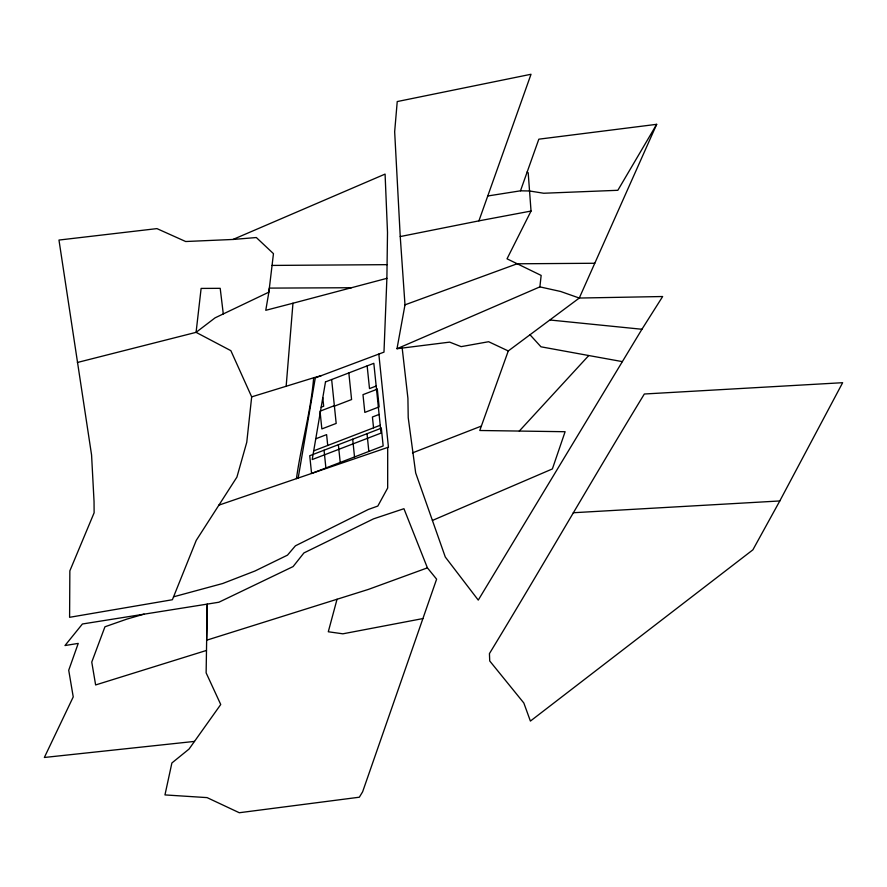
<?xml version="1.0" encoding="UTF-8"?>
<svg xmlns="http://www.w3.org/2000/svg" width="887" height="887" viewBox="0 0 887 887"><rect width="100%" height="100%" fill="white"/><g stroke="black" fill="none" stroke-linecap="round" stroke-linejoin="round"><path stroke-width="1.33" d="M387.697 447.447L387.674 488.016L377.818 506.056L368.305 509.471L295.404 545.827L287.488 555.14L255.012 570.984L222.648 583.524L173.564 596.818M298.176 478.038L315.295 377.895L383.982 352.128L386.887 278.341L387.508 232.438L385.08 174.096L232.993 239.457L185.671 241.519L156.944 228.613L58.974 240.055L91.572 454.987L94.044 501.521L94.122 512.797L69.851 570.862L69.596 617.308L172.388 599.734L196.238 540.394L236.918 477.106L246.763 442.28L251.675 396.866L230.864 350.675L196.082 332.348L77.391 362.484M251.675 396.866L286.157 386.266L292.965 303.232L386.887 278.341M400.237 236.563L478.913 220.863L531.025 74.264L397.232 101.561L394.66 131.742L400.237 236.563L404.993 304.84L396.999 348.724L539.884 286.878L541.159 275.425L507.031 258.816L531.036 211.051L528.197 172.832L527.2 171.912L538.83 139.181L656.679 124.324L579.278 298.043L508.273 350.953L479.778 430.494L565.108 431.714L552.379 468.935L432.412 520.447M321.427 375.589L313.654 377.773C310.871 411.912 301.092 444.786 296.446 478.636M337.038 599.268L328.29 631.766L342.881 633.817L422.899 618.572M487.761 195.983L520.481 190.816L527.2 171.912M779.795 500.955L842.65 382.696L644.339 394.005C591.873 480.122 541.791 567.492 489.436 653.597L489.724 660.959L523.829 702.992L530.404 721.076L752.886 549.829L779.795 500.955L573.257 512.741M656.679 124.324L617.851 190.295L543.698 193.244L529.55 190.982L520.481 190.816M539.884 286.878L560.639 291.479L579.278 298.043L662.656 296.524L641.922 329.265L478.259 600.1L445.296 557.025L415.681 472.948L408.22 417.666L407.92 398.274L402.188 348.07M519.294 431.06L588.768 355.532L622.364 361.619M412.455 452.891L481.353 426.093M321.172 407.2L323.677 406.235L322.79 397.675M376.177 386.045L369.502 388.606L367.151 365.876M334.355 405.669L320.03 411.18L321.859 428.92L336.184 423.421L331.649 379.525M334.399 406.146L351.585 399.538L348.835 372.928M315.772 438.788L326.604 434.619L327.724 445.462M379.104 414.429L372.429 417.001L373.549 427.833M313.71 450.851L380.224 425.272M404.993 304.84L517.11 263.794L594.778 263.262M427.412 567.857L368.349 589.423L206.649 640.203L207.225 604.114L218.889 602.229L293.098 566.571L303.919 552.934L373.56 518.84L403.94 508.706L427.412 567.857L436.615 579.178L362.617 791.814L359.335 797.213L239.29 812.736L207.081 797.613L164.96 794.918L171.89 762.975L189.042 749.06L220.741 704.511L206.128 672.856L207.225 604.114L82.413 623.993L64.995 645.536L78.233 643.408L68.72 670.25L73.233 696.916L44.35 757.476L194.486 741.41M218.679 505.213L388.439 447.192L378.827 354.068M206.483 650.437L95.63 684.952L91.76 662.09L104.943 626.787L126.919 619.093L144.082 614.137M286.157 386.266L313.654 377.773M292.965 303.232L265.767 310.306L268.872 292.156L273.462 253.66L256.332 237.539L232.993 239.457M478.913 220.863L531.036 211.051M396.999 348.724L449.665 342.127L461.151 346.64L488.626 341.717L508.273 350.953M272.054 265.424L387.065 264.659M351.44 287.732L269.349 288.109L268.872 292.156L215.086 317.845L196.082 332.348L201.116 288.419L220.198 288.33L223.291 313.931M550.206 320.03L641.922 329.265M588.768 355.532L540.97 346.806L530.104 334.865M367.018 433.699L368.848 451.439M352.693 439.209L354.523 456.949M338.379 444.709L340.209 462.449M324.054 450.219L325.895 467.959M325.496 381.898L312.213 459.555L381.033 433.1L373.826 363.315L325.496 381.898M377.308 389.16L362.983 394.66L364.823 412.411L379.137 406.9L377.308 389.16M381.332 428.188L309.74 455.718L311.57 473.47L383.162 445.939L381.332 428.188"/></g></svg>
